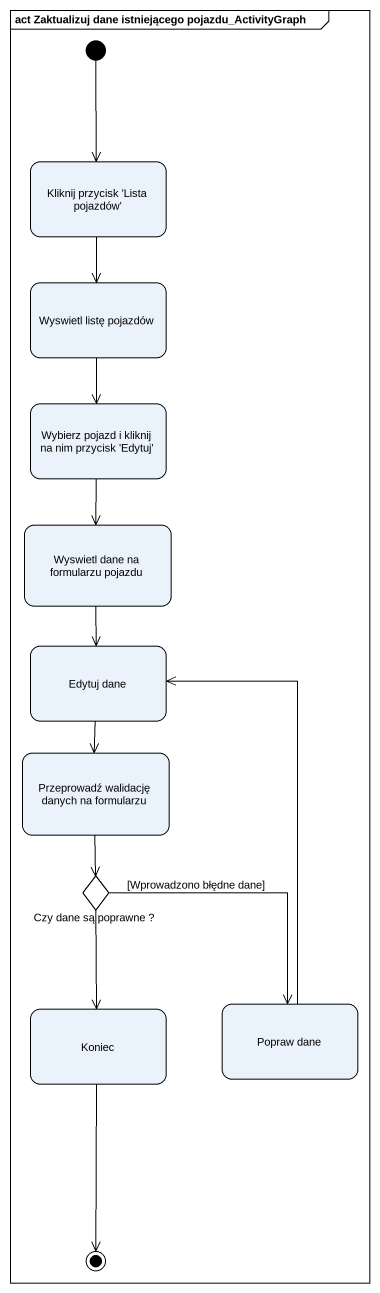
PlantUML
@startuml
mainframe act Zaktualizuj dane istniejącego pojazdu_ActivityGraph
hide empty description
state "Kliknij przycisk 'Lista pojazdów'" as Kliknij_przycisk_Lista
state "Wyswietl listę pojazdów" as Wyswietl_listę_pojazdów
state "Wybierz pojazd i kliknij na nim przycisk 'Edytuj'" as Wybierz_pojazd_i_kliknij_na
state "Wyswietl dane na formularzu pojazdu" as Wyswietl_dane_na_formularzu
state "Edytuj dane" as Edytuj_dane
state "Przeprowadź walidację danych na formularzu" as Przeprowadź_walidację
state "Czy dane są poprawne ?" as Czy_dane_są_poprawne <<choice>>
state "Popraw dane" as Popraw_dane
state Koniec
[*] --> Kliknij_przycisk_Lista
Kliknij_przycisk_Lista --> Wyswietl_listę_pojazdów
Wyswietl_listę_pojazdów --> Wybierz_pojazd_i_kliknij_na
Wybierz_pojazd_i_kliknij_na --> Wyswietl_dane_na_formularzu
Wyswietl_dane_na_formularzu --> Edytuj_dane
Edytuj_dane --> Przeprowadź_walidację
Przeprowadź_walidację --> Czy_dane_są_poprawne
Czy_dane_są_poprawne --> Popraw_dane : [Wprowadzono błędne dane]
Czy_dane_są_poprawne --> Koniec
Popraw_dane -up-> Edytuj_dane
Koniec --> [*]
@enduml
